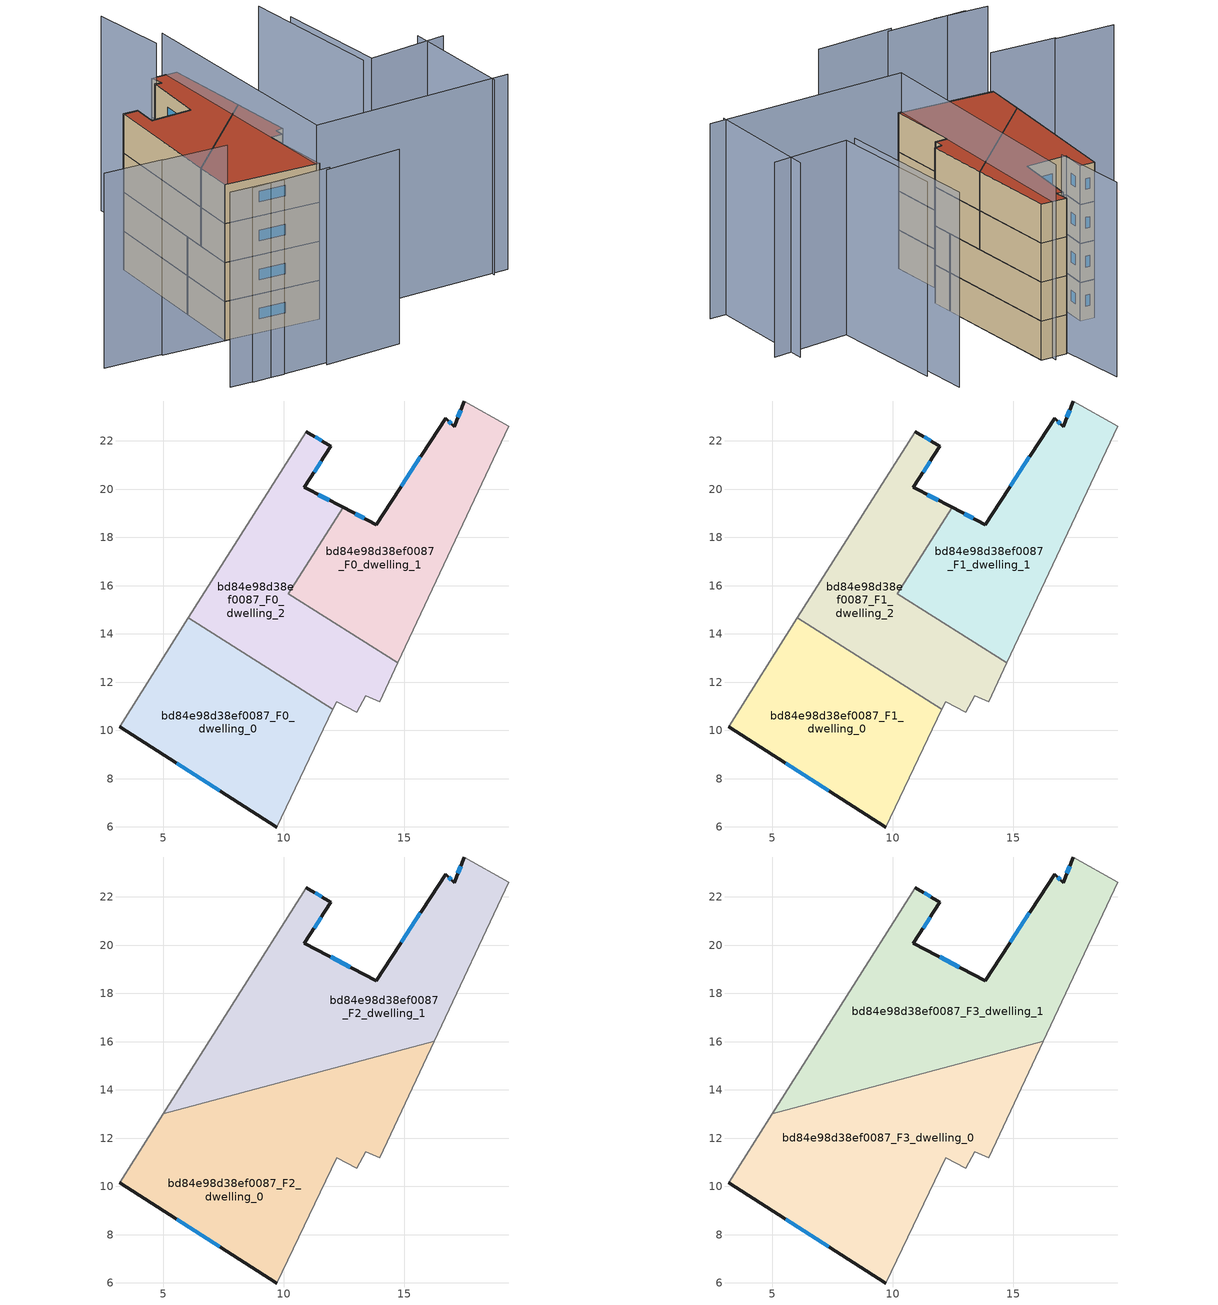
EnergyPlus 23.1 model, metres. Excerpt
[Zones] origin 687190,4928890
bd84e98d38ef0087_F0_dwelling_0
 floor ground (EU_floor_Construction): 9.71,6 12.03,10.88 6.04,14.66 3.19,10.16 z0
 wall outside (EU_wall_Construction): 9.71,6 3.19,10.16 z0:3
 wall adiabatic (EU_wall_Construction): 3.19,10.16 6.04,14.66 / 12.03,10.88 9.71,6 z0:3
 wall to bd84e98d38ef0087_F0_dwelling_2 (EU_wall_Construction): 6.04,14.66 12.03,10.88 z0:3
 window (EU_Window_Construction): 7.35,7.51 5.56,8.65 z1.09:1.91
bd84e98d38ef0087_F0_dwelling_1
 floor ground (EU_floor_Construction): 14.73,12.8 19.32,22.6 17.47,23.66 17.06,22.59 16.7,22.94 13.83,18.53 12.45,19.25 10.19,15.67 z0
 wall outside (EU_wall_Construction): 12.45,19.25 13.83,18.53 16.7,22.94 17.06,22.59 17.47,23.66 z0:3
 wall adiabatic (EU_wall_Construction): 17.47,23.66 19.32,22.6 14.73,12.8 z0:3
 wall to bd84e98d38ef0087_F0_dwelling_2 (EU_wall_Construction): 14.73,12.8 10.19,15.67 12.45,19.25 z0:3
 window (EU_Window_Construction): 14.88,20.13 15.66,21.34 / 16.83,22.81 16.93,22.71 / 17.21,22.97 17.32,23.27 / 12.95,18.98 13.33,18.79 z1.09:1.91
bd84e98d38ef0087_F0_dwelling_2
 floor ground (EU_floor_Construction): 13.97,11.2 14.73,12.8 10.19,15.67 12.45,19.25 10.85,20.08 11.94,21.79 10.92,22.39 6.04,14.66 12.03,10.88 12.18,11.2 13.01,10.75 13.39,11.45 z0
 wall outside (EU_wall_Construction): 10.92,22.39 11.94,21.79 10.85,20.08 12.45,19.25 z0:3
 wall adiabatic (EU_wall_Construction): 14.73,12.8 13.97,11.2 13.39,11.45 13.01,10.75 12.18,11.2 12.03,10.88 / 6.04,14.66 10.92,22.39 z0:3
 window (EU_Window_Construction): 11.29,22.17 11.57,22 / 11.55,21.17 11.25,20.7 / 11.43,19.78 11.87,19.55 z1.09:1.91
bd84e98d38ef0087_F1_dwelling_0
 floor to bd84e98d38ef0087_F0_dwelling_0 (EU_floor_Construction): 9.71,6 12.03,10.88 6.04,14.66 3.19,10.16 z3
 wall outside (EU_wall_Construction): 9.71,6 3.19,10.16 z3:6
 wall adiabatic (EU_wall_Construction): 3.19,10.16 6.04,14.66 / 12.03,10.88 9.71,6 z3:6
 wall to bd84e98d38ef0087_F1_dwelling_2 (EU_wall_Construction): 6.04,14.66 12.03,10.88 z3:6
 window (EU_Window_Construction): 7.35,7.51 5.56,8.65 z4.09:4.91
bd84e98d38ef0087_F1_dwelling_1
 floor to bd84e98d38ef0087_F0_dwelling_1 (EU_floor_Construction): 14.73,12.8 19.32,22.6 17.47,23.66 17.06,22.59 16.7,22.94 13.83,18.53 12.45,19.25 10.19,15.67 z3
 wall outside (EU_wall_Construction): 12.45,19.25 13.83,18.53 16.7,22.94 17.06,22.59 17.47,23.66 z3:6
 wall adiabatic (EU_wall_Construction): 17.47,23.66 19.32,22.6 14.73,12.8 z3:6
 wall to bd84e98d38ef0087_F1_dwelling_2 (EU_wall_Construction): 14.73,12.8 10.19,15.67 12.45,19.25 z3:6
 window (EU_Window_Construction): 14.88,20.13 15.66,21.34 / 16.83,22.81 16.93,22.71 / 17.21,22.97 17.32,23.27 / 12.95,18.98 13.33,18.79 z4.09:4.91
bd84e98d38ef0087_F1_dwelling_2
 floor to bd84e98d38ef0087_F0_dwelling_2 (EU_floor_Construction): 13.97,11.2 14.73,12.8 10.19,15.67 12.45,19.25 10.85,20.08 11.94,21.79 10.92,22.39 6.04,14.66 12.03,10.88 12.18,11.2 13.01,10.75 13.39,11.45 z3
 wall outside (EU_wall_Construction): 10.92,22.39 11.94,21.79 10.85,20.08 12.45,19.25 z3:6
 wall adiabatic (EU_wall_Construction): 14.73,12.8 13.97,11.2 13.39,11.45 13.01,10.75 12.18,11.2 12.03,10.88 / 6.04,14.66 10.92,22.39 z3:6
 window (EU_Window_Construction): 11.29,22.17 11.57,22 / 11.55,21.17 11.25,20.7 / 11.43,19.78 11.87,19.55 z4.09:4.91
bd84e98d38ef0087_F2_dwelling_0
 floor to bd84e98d38ef0087_F1_dwelling_0 (EU_floor_Construction): 9.71,6 12.03,10.88 7.57,13.69 4.99,13 3.19,10.16 z6
 floor to bd84e98d38ef0087_F1_dwelling_1 (EU_floor_Construction): 14.73,12.8 16.23,16.02 11.6,14.77 z6
 floor to bd84e98d38ef0087_F1_dwelling_2 (EU_floor_Construction): 13.97,11.2 14.73,12.8 11.6,14.77 7.57,13.69 12.03,10.88 12.18,11.2 13.01,10.75 13.39,11.45 z6
 wall outside (EU_wall_Construction): 9.71,6 3.19,10.16 z6:9
 wall adiabatic (EU_wall_Construction): 3.19,10.16 4.99,13 / 16.23,16.02 13.97,11.2 13.39,11.45 13.01,10.75 12.18,11.2 9.71,6 z6:9
 wall to bd84e98d38ef0087_F2_dwelling_1 (EU_wall_Construction): 4.99,13 16.23,16.02 z6:9
 window (EU_Window_Construction): 7.35,7.51 5.56,8.65 z7.09:7.91
bd84e98d38ef0087_F2_dwelling_1
 floor to bd84e98d38ef0087_F1_dwelling_1 (EU_floor_Construction): 16.23,16.02 19.32,22.6 17.47,23.66 17.06,22.59 16.7,22.94 13.83,18.53 12.45,19.25 10.19,15.67 11.6,14.77 z6
 floor to bd84e98d38ef0087_F1_dwelling_2 (EU_floor_Construction): 11.6,14.77 10.19,15.67 12.45,19.25 10.85,20.08 11.94,21.79 10.92,22.39 6.04,14.66 7.57,13.69 z6
 floor to bd84e98d38ef0087_F1_dwelling_0 (EU_floor_Construction): 7.57,13.69 6.04,14.66 4.99,13 z6
 wall outside (EU_wall_Construction): 10.92,22.39 11.94,21.79 10.85,20.08 13.83,18.53 16.7,22.94 17.06,22.59 17.47,23.66 z6:9
 wall adiabatic (EU_wall_Construction): 17.47,23.66 19.32,22.6 16.23,16.02 / 4.99,13 10.92,22.39 z6:9
 window (EU_Window_Construction): 14.88,20.13 15.66,21.34 / 16.83,22.81 16.93,22.71 / 17.21,22.97 17.32,23.27 / 11.29,22.17 11.57,22 / 11.55,21.17 11.25,20.7 / 11.94,19.51 12.75,19.09 z7.09:7.91
bd84e98d38ef0087_F3_dwelling_0
 floor to bd84e98d38ef0087_F2_dwelling_0 (EU_floor_Construction): 13.97,11.2 16.23,16.02 4.99,13 3.19,10.16 9.71,6 12.18,11.2 13.01,10.75 13.39,11.45 z9
 wall outside (EU_wall_Construction): 9.71,6 3.19,10.16 z9:12
 wall adiabatic (EU_wall_Construction): 3.19,10.16 4.99,13 / 16.23,16.02 13.97,11.2 13.39,11.45 13.01,10.75 12.18,11.2 9.71,6 z9:12
 wall to bd84e98d38ef0087_F3_dwelling_1 (EU_wall_Construction): 4.99,13 16.23,16.02 z9:12
 window (EU_Window_Construction): 7.35,7.51 5.56,8.65 z10.09:10.91
 roof outside (EU_roof_Construction): 16.23,16.02 13.97,11.2 13.39,11.45 13.01,10.75 12.18,11.2 9.71,6 3.19,10.16 4.99,13 z12
bd84e98d38ef0087_F3_dwelling_1
 floor to bd84e98d38ef0087_F2_dwelling_1 (EU_floor_Construction): 16.23,16.02 19.32,22.6 17.47,23.66 17.06,22.59 16.7,22.94 13.83,18.53 10.85,20.08 11.94,21.79 10.92,22.39 4.99,13 z9
 wall outside (EU_wall_Construction): 10.92,22.39 11.94,21.79 10.85,20.08 13.83,18.53 16.7,22.94 17.06,22.59 17.47,23.66 z9:12
 wall adiabatic (EU_wall_Construction): 17.47,23.66 19.32,22.6 16.23,16.02 / 4.99,13 10.92,22.39 z9:12
 window (EU_Window_Construction): 14.88,20.13 15.66,21.34 / 16.83,22.81 16.93,22.71 / 17.21,22.97 17.32,23.27 / 11.29,22.17 11.57,22 / 11.55,21.17 11.25,20.7 / 11.94,19.51 12.75,19.09 z10.09:10.91
 roof outside (EU_roof_Construction): 19.32,22.6 16.23,16.02 4.99,13 10.92,22.39 11.94,21.79 10.85,20.08 13.83,18.53 16.7,22.94 17.06,22.59 17.47,23.66 z12
shading: -2.39,4.9 3.35,1.83 / 2.84,1.8 8.5,-1.02 / -3.88,5.92 -0.11,3.6 / 22.5,-1.13 26.9,7.34 / 21.24,8.67 26.25,19.7 / 23.8,-1.54 9.47,6.13 / 9.47,6.13 18.73,23.43 / 27.68,5.69 21.83,8.3 / 21.83,8.3 25.64,16.84 / 16.96,22.96 19.4,28.68 / 3.37,10.05 -1.15,12.82 / -1.03,12.86 -5.09,15.35 z0:15
[Building]
EU S2 Campaign: North Axis=0; Terrain=City; Solar Distribution=FullExterior
[Site:Location]
Bologna: Latitude=44.5; Longitude=11.25; Time Zone=1; Elevation=37
[SizingPeriod:WeatherFileDays]
AnnualSizingPeriod: Begin Month=1; Begin Day of Month=1; End Month=12; End Day of Month=31; Day of Week for Start Day=Monday; Use Weather File Daylight Saving Period=No; Use Weather File Rain and Snow Indicators=No
[MATERIAL]
EU_InternalMass_Material: Roughness=MediumRough; Thickness=0.1; Conductivity=1; Density=1800; Specific Heat=900; Thermal Absorptance=0.9; Solar Absorptance=0.7; Visible Absorptance=0.7
[MATERIAL:NOMASS] Roughness=MediumRough; Thermal Absorptance=0.9; Solar Absorptance=0.7; Visible Absorptance=0.7
Name | Thermal Resistance
EU_wall_NoMass | 0.818544
EU_roof_NoMass | 0.6448
EU_floor_NoMass | 0.806
[WINDOWMATERIAL:SIMPLEGLAZINGSYSTEM]
EU_Window_SimpleGlazing: UFactor=4.43105; Solar Heat Gain Coefficient=0.85; Visible Transmittance=0.85
[CONSTRUCTION]
EU_wall_Construction: EU_wall_NoMass
EU_roof_Construction: EU_roof_NoMass
EU_floor_Construction: EU_floor_NoMass
EU_InternalMass_Construction: EU_InternalMass_Material
EU_Window_Construction: EU_Window_SimpleGlazing
[ZONE] Type=1; Multiplier=1; Ceiling Height=autocalculate; Floor Area=autocalculate; Part of Total Floor Area=Yes
Name | Volume
bd84e98d38ef0087_F0_dwelling_0; bd84e98d38ef0087_F1_dwelling_0 | 118.771
bd84e98d38ef0087_F2_dwelling_0; bd84e98d38ef0087_F3_dwelling_0 | 178.166
bd84e98d38ef0087_F0_dwelling_1; bd84e98d38ef0087_F1_dwelling_1; bd84e98d38ef0087_F0_dwelling_2; bd84e98d38ef0087_F1_dwelling_2 | 118.778
bd84e98d38ef0087_F2_dwelling_1; bd84e98d38ef0087_F3_dwelling_1 | 178.173
[INTERNALMASS] Construction=EU_InternalMass_Construction
Name | Zone or ZoneList | Surface Area
bd84e98d38ef0087_F0_dwelling_0_EU_InternalMass | bd84e98d38ef0087_F0_dwelling_0 | 39.59
bd84e98d38ef0087_F0_dwelling_1_EU_InternalMass | bd84e98d38ef0087_F0_dwelling_1 | 39.5925
bd84e98d38ef0087_F0_dwelling_2_EU_InternalMass | bd84e98d38ef0087_F0_dwelling_2 | 39.5931
bd84e98d38ef0087_F1_dwelling_0_EU_InternalMass | bd84e98d38ef0087_F1_dwelling_0 | 39.59
bd84e98d38ef0087_F1_dwelling_1_EU_InternalMass | bd84e98d38ef0087_F1_dwelling_1 | 39.5925
bd84e98d38ef0087_F1_dwelling_2_EU_InternalMass | bd84e98d38ef0087_F1_dwelling_2 | 39.5931
bd84e98d38ef0087_F2_dwelling_0_EU_InternalMass | bd84e98d38ef0087_F2_dwelling_0 | 59.3888
bd84e98d38ef0087_F2_dwelling_1_EU_InternalMass | bd84e98d38ef0087_F2_dwelling_1 | 59.3907
bd84e98d38ef0087_F3_dwelling_0_EU_InternalMass | bd84e98d38ef0087_F3_dwelling_0 | 59.3888
bd84e98d38ef0087_F3_dwelling_1_EU_InternalMass | bd84e98d38ef0087_F3_dwelling_1 | 59.3907
[OTHEREQUIPMENT] Fuel Type=Electricity; Design Level Calculation Method=Watts/Area; Power per Zone Floor Area=1; Fraction Latent=0; Fraction Radiant=0; Fraction Lost=0; Carbon Dioxide Generation Rate=0; EndUse Subcategory=EU_Step8_InternalGains
Name | Zone or ZoneList or Space or SpaceList | Schedule
EU_Step8_InternalGain_bd84e98d38ef0087_F0_dwelling_0_f000 | bd84e98d38ef0087_F0_dwelling_0 | EU_Step8_GainSchedule_bd84e98d38ef0087_F0_dwelling_0_f000
EU_Step8_InternalGain_bd84e98d38ef0087_F0_dwelling_1_f000 | bd84e98d38ef0087_F0_dwelling_1 | EU_Step8_GainSchedule_bd84e98d38ef0087_F0_dwelling_1_f000
EU_Step8_InternalGain_bd84e98d38ef0087_F0_dwelling_2_f000 | bd84e98d38ef0087_F0_dwelling_2 | EU_Step8_GainSchedule_bd84e98d38ef0087_F0_dwelling_2_f000
EU_Step8_InternalGain_bd84e98d38ef0087_F1_dwelling_0_f000 | bd84e98d38ef0087_F1_dwelling_0 | EU_Step8_GainSchedule_bd84e98d38ef0087_F1_dwelling_0_f000
EU_Step8_InternalGain_bd84e98d38ef0087_F1_dwelling_1_f000 | bd84e98d38ef0087_F1_dwelling_1 | EU_Step8_GainSchedule_bd84e98d38ef0087_F1_dwelling_1_f000
EU_Step8_InternalGain_bd84e98d38ef0087_F1_dwelling_2_f000 | bd84e98d38ef0087_F1_dwelling_2 | EU_Step8_GainSchedule_bd84e98d38ef0087_F1_dwelling_2_f000
EU_Step8_InternalGain_bd84e98d38ef0087_F2_dwelling_0_f000 | bd84e98d38ef0087_F2_dwelling_0 | EU_Step8_GainSchedule_bd84e98d38ef0087_F2_dwelling_0_f000
EU_Step8_InternalGain_bd84e98d38ef0087_F2_dwelling_1_f000 | bd84e98d38ef0087_F2_dwelling_1 | EU_Step8_GainSchedule_bd84e98d38ef0087_F2_dwelling_1_f000
EU_Step8_InternalGain_bd84e98d38ef0087_F3_dwelling_0_f000 | bd84e98d38ef0087_F3_dwelling_0 | EU_Step8_GainSchedule_bd84e98d38ef0087_F3_dwelling_0_f000
EU_Step8_InternalGain_bd84e98d38ef0087_F3_dwelling_1_f000 | bd84e98d38ef0087_F3_dwelling_1 | EU_Step8_GainSchedule_bd84e98d38ef0087_F3_dwelling_1_f000
[ZONEVENTILATION:DESIGNFLOWRATE] Schedule=EU_AlwaysOn; Design Flow Rate Calculation Method=AirChanges/Hour; Air Changes per Hour=0.708969; Ventilation Type=Natural; Fan Pressure Rise=0; Fan Total Efficiency=1; Constant Term Coefficient=1; Temperature Term Coefficient=0; Velocity Term Coefficient=0; Velocity Squared Term Coefficient=0; Minimum Indoor Temperature=-100; Maximum Indoor Temperature=100; Delta Temperature=-100; Minimum Outdoor Temperature=-100; Maximum Outdoor Temperature=100; Maximum Wind Speed=40
Name | Zone or ZoneList or Space or SpaceList
EU_ConstantAir_bd84e98d38ef0087_F0_dwelling_0 | bd84e98d38ef0087_F0_dwelling_0
EU_ConstantAir_bd84e98d38ef0087_F0_dwelling_1 | bd84e98d38ef0087_F0_dwelling_1
EU_ConstantAir_bd84e98d38ef0087_F0_dwelling_2 | bd84e98d38ef0087_F0_dwelling_2
EU_ConstantAir_bd84e98d38ef0087_F1_dwelling_0 | bd84e98d38ef0087_F1_dwelling_0
EU_ConstantAir_bd84e98d38ef0087_F1_dwelling_1 | bd84e98d38ef0087_F1_dwelling_1
EU_ConstantAir_bd84e98d38ef0087_F1_dwelling_2 | bd84e98d38ef0087_F1_dwelling_2
EU_ConstantAir_bd84e98d38ef0087_F2_dwelling_0 | bd84e98d38ef0087_F2_dwelling_0
EU_ConstantAir_bd84e98d38ef0087_F2_dwelling_1 | bd84e98d38ef0087_F2_dwelling_1
EU_ConstantAir_bd84e98d38ef0087_F3_dwelling_0 | bd84e98d38ef0087_F3_dwelling_0
EU_ConstantAir_bd84e98d38ef0087_F3_dwelling_1 | bd84e98d38ef0087_F3_dwelling_1
[HVACTEMPLATE:THERMOSTAT] Constant Heating Setpoint=20; Constant Cooling Setpoint=50
EU_HeatOnly_bd84e98d38ef0087_F0_dwelling_0; EU_HeatOnly_bd84e98d38ef0087_F0_dwelling_1; EU_HeatOnly_bd84e98d38ef0087_F0_dwelling_2; EU_HeatOnly_bd84e98d38ef0087_F1_dwelling_0; EU_HeatOnly_bd84e98d38ef0087_F1_dwelling_1; EU_HeatOnly_bd84e98d38ef0087_F1_dwelling_2; EU_HeatOnly_bd84e98d38ef0087_F2_dwelling_0; EU_HeatOnly_bd84e98d38ef0087_F2_dwelling_1; EU_HeatOnly_bd84e98d38ef0087_F3_dwelling_0; EU_HeatOnly_bd84e98d38ef0087_F3_dwelling_1
[HVACTEMPLATE:ZONE:IDEALLOADSAIRSYSTEM] System Availability Schedule=EU_AlwaysOn; Maximum Heating Supply Air Temperature=50; Minimum Cooling Supply Air Temperature=13; Maximum Heating Supply Air Humidity Ratio=0.0156; Minimum Cooling Supply Air Humidity Ratio=0.0077; Heating Limit=NoLimit; Cooling Limit=NoLimit; Heating Availability Schedule=EU_AlwaysOn; Cooling Availability Schedule=EU_CoolingOff; Dehumidification Control Type=ConstantSensibleHeatRatio; Cooling Sensible Heat Ratio=0.7; Dehumidification Setpoint=60; Humidification Control Type=None; Humidification Setpoint=30; Outdoor Air Method=None; Outdoor Air Flow Rate per Person=0.00944; Outdoor Air Flow Rate per Zone Floor Area=0; Outdoor Air Flow Rate per Zone=0; Demand Controlled Ventilation Type=None; Outdoor Air Economizer Type=NoEconomizer; Heat Recovery Type=None; Sensible Heat Recovery Effectiveness=0.7; Latent Heat Recovery Effectiveness=0.65
Name | Template Thermostat
bd84e98d38ef0087_F0_dwelling_0 | EU_HeatOnly_bd84e98d38ef0087_F0_dwelling_0
bd84e98d38ef0087_F0_dwelling_1 | EU_HeatOnly_bd84e98d38ef0087_F0_dwelling_1
bd84e98d38ef0087_F0_dwelling_2 | EU_HeatOnly_bd84e98d38ef0087_F0_dwelling_2
bd84e98d38ef0087_F1_dwelling_0 | EU_HeatOnly_bd84e98d38ef0087_F1_dwelling_0
bd84e98d38ef0087_F1_dwelling_1 | EU_HeatOnly_bd84e98d38ef0087_F1_dwelling_1
bd84e98d38ef0087_F1_dwelling_2 | EU_HeatOnly_bd84e98d38ef0087_F1_dwelling_2
bd84e98d38ef0087_F2_dwelling_0 | EU_HeatOnly_bd84e98d38ef0087_F2_dwelling_0
bd84e98d38ef0087_F2_dwelling_1 | EU_HeatOnly_bd84e98d38ef0087_F2_dwelling_1
bd84e98d38ef0087_F3_dwelling_0 | EU_HeatOnly_bd84e98d38ef0087_F3_dwelling_0
bd84e98d38ef0087_F3_dwelling_1 | EU_HeatOnly_bd84e98d38ef0087_F3_dwelling_1
[SIZING:ZONE] Zone Cooling Design Supply Air Temperature Input Method=SupplyAirTemperature; Zone Cooling Design Supply Air Temperature=13; Zone Heating Design Supply Air Temperature Input Method=SupplyAirTemperature; Zone Heating Design Supply Air Temperature=50; Zone Cooling Design Supply Air Humidity Ratio=0.008; Zone Heating Design Supply Air Humidity Ratio=0.008; Cooling Design Air Flow Method=DesignDay; Cooling Design Air Flow Rate=0; Cooling Minimum Air Flow per Zone Floor Area=0.000762; Cooling Minimum Air Flow=0; Cooling Minimum Air Flow Fraction=0.2; Heating Design Air Flow Method=DesignDay; Heating Design Air Flow Rate=0; Heating Maximum Air Flow per Zone Floor Area=0.002032; Heating Maximum Air Flow=0.141576; Heating Maximum Air Flow Fraction=0.3; Account for Dedicated Outdoor Air System=No; Dedicated Outdoor Air System Control Strategy=NeutralSupplyAir; Dedicated Outdoor Air Low Setpoint Temperature for Design=autosize; Dedicated Outdoor Air High Setpoint Temperature for Design=autosize; Zone Load Sizing Method=Sensible Load Only No Latent Load; Zone Latent Cooling Design Supply Air Humidity Ratio Input Method=HumidityRatioDifference; Zone Cooling Design Supply Air Humidity Ratio Difference=0.005; Zone Latent Heating Design Supply Air Humidity Ratio Input Method=HumidityRatioDifference; Zone Humidification Design Supply Air Humidity Ratio Difference=0.005
bd84e98d38ef0087_F0_dwelling_0; bd84e98d38ef0087_F0_dwelling_1; bd84e98d38ef0087_F0_dwelling_2; bd84e98d38ef0087_F1_dwelling_0; bd84e98d38ef0087_F1_dwelling_1; bd84e98d38ef0087_F1_dwelling_2; bd84e98d38ef0087_F2_dwelling_0; bd84e98d38ef0087_F2_dwelling_1; bd84e98d38ef0087_F3_dwelling_0; bd84e98d38ef0087_F3_dwelling_1
[SCHEDULE:CONSTANT]
Name | Hourly Value
EU_AlwaysOn | 1
EU_CoolingOff | 0
[SCHEDULE:FILE] Column Number=1; Rows to Skip at Top=0; Number of Hours of Data=8760; Column Separator=Comma; Interpolate to Timestep=No; Minutes per Item=60; Adjust Schedule for Daylight Savings=Yes
Name | File
EU_Step8_GainSchedule_bd84e98d38ef0087_F0_dwelling_0_f000 | ../../schedules/bd84e98d38ef0087/bd84e98d38ef0087_F0_dwelling_0_f000_gain.csv
EU_Step8_GainSchedule_bd84e98d38ef0087_F0_dwelling_1_f000 | ../../schedules/bd84e98d38ef0087/bd84e98d38ef0087_F0_dwelling_1_f000_gain.csv
EU_Step8_GainSchedule_bd84e98d38ef0087_F0_dwelling_2_f000 | ../../schedules/bd84e98d38ef0087/bd84e98d38ef0087_F0_dwelling_2_f000_gain.csv
EU_Step8_GainSchedule_bd84e98d38ef0087_F1_dwelling_0_f000 | ../../schedules/bd84e98d38ef0087/bd84e98d38ef0087_F1_dwelling_0_f000_gain.csv
EU_Step8_GainSchedule_bd84e98d38ef0087_F1_dwelling_1_f000 | ../../schedules/bd84e98d38ef0087/bd84e98d38ef0087_F1_dwelling_1_f000_gain.csv
EU_Step8_GainSchedule_bd84e98d38ef0087_F1_dwelling_2_f000 | ../../schedules/bd84e98d38ef0087/bd84e98d38ef0087_F1_dwelling_2_f000_gain.csv
EU_Step8_GainSchedule_bd84e98d38ef0087_F2_dwelling_0_f000 | ../../schedules/bd84e98d38ef0087/bd84e98d38ef0087_F2_dwelling_0_f000_gain.csv
EU_Step8_GainSchedule_bd84e98d38ef0087_F2_dwelling_1_f000 | ../../schedules/bd84e98d38ef0087/bd84e98d38ef0087_F2_dwelling_1_f000_gain.csv
EU_Step8_GainSchedule_bd84e98d38ef0087_F3_dwelling_0_f000 | ../../schedules/bd84e98d38ef0087/bd84e98d38ef0087_F3_dwelling_0_f000_gain.csv
EU_Step8_GainSchedule_bd84e98d38ef0087_F3_dwelling_1_f000 | ../../schedules/bd84e98d38ef0087/bd84e98d38ef0087_F3_dwelling_1_f000_gain.csv
